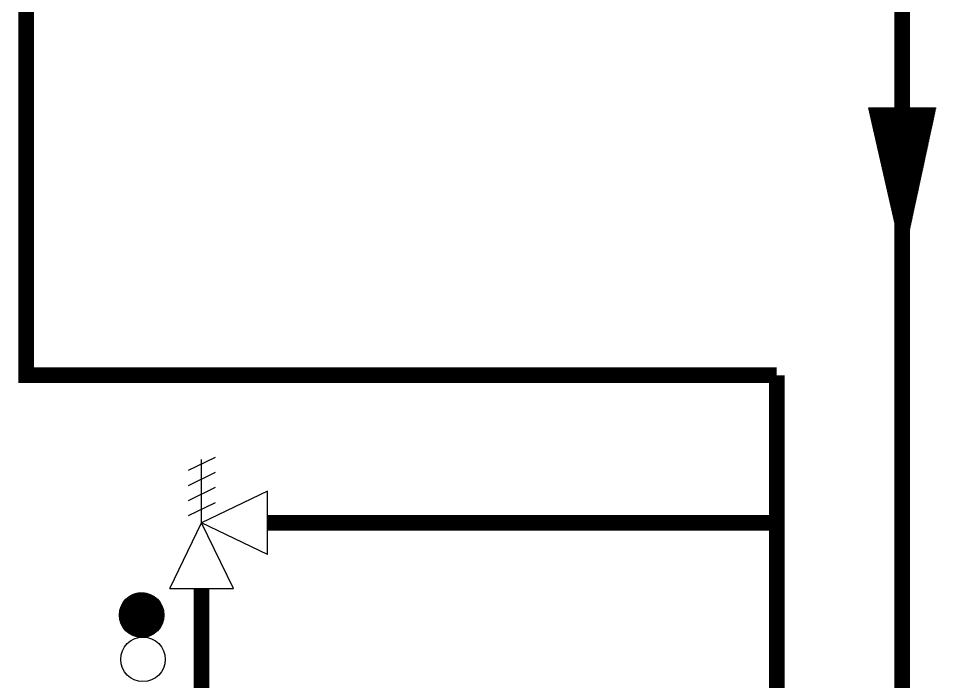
# Model space of a CAD drawing. Extents: x -22909.9 to -22897.8, y -4.7 to 4.1.
# Drawn here: x -22904.762 to -22903.883, y -0.772 to -0.137 of the extents above; entities that cross this region are included whole.
import ezdxf

# ---------------------------------------------------------------- set-up
doc = ezdxf.new("R2010")
doc.units = 0
doc.header["$MEASUREMENT"] = 0
doc.layers.get('0').update_dxf_attribs({"linetype": 'CONTINUOUS'})
doc.layers.add('CALOR', color=1, linetype='CONTINUOUS')
doc.layers.add('DESCARGA', color=5, linetype='CONTINUOUS')

# ---------------------------------------------------------------- blocks, each defined once
blk = doc.blocks.new('*X2')
at = {"color": 0}
for p, q in [((2.9947, 7.9718), (3.0023, 7.9795)), ((2.9951, 7.9732), (3.0021, 7.9802)), ((2.9956, 7.9745), (3.0019, 7.9808)), ((2.996, 7.9758), (3.0017, 7.9815)), ((2.9965, 7.9771), (3.0015, 7.9822)), ((2.9969, 7.9785), (3.0013, 7.9829)), ((2.9973, 7.9798), (3.0011, 7.9835)), ((2.9978, 7.9811), (3.0009, 7.9842)), ((2.9982, 7.9824), (3.0006, 7.9849)), ((2.9987, 7.9838), (3.0004, 7.9855)), ((2.9991, 7.9851), (3.0002, 7.9862)), ((2.9996, 7.9864), (3, 7.9869)), ((2.9867, 7.948), (3.0062, 7.9674)), ((2.9872, 7.9493), (3.006, 7.9681)), ((2.9876, 7.9506), (3.0057, 7.9688)), ((2.9881, 7.952), (3.0055, 7.9694)), ((2.9885, 7.9533), (3.0053, 7.9701)), ((2.989, 7.9546), (3.0051, 7.9708)), ((2.9894, 7.9559), (3.0049, 7.9714)), ((2.9898, 7.9573), (3.0047, 7.9721)), ((2.9903, 7.9586), (3.0045, 7.9728)), ((2.9907, 7.9599), (3.0043, 7.9735)), ((2.9912, 7.9612), (3.004, 7.9741)), ((2.9916, 7.9626), (3.0038, 7.9748)), ((2.992, 7.9639), (3.0036, 7.9755)), ((2.9925, 7.9652), (3.0034, 7.9761)), ((2.9929, 7.9665), (3.0032, 7.9768)), ((2.9934, 7.9679), (3.003, 7.9775)), ((2.9938, 7.9692), (3.0028, 7.9782)), ((2.9943, 7.9705), (3.0026, 7.9788)), ((2.9788, 7.9241), (3.01, 7.9553)), ((2.9792, 7.9255), (3.0098, 7.956)), ((2.9797, 7.9268), (3.0096, 7.9567)), ((2.9801, 7.9281), (3.0094, 7.9573)), ((2.9806, 7.9294), (3.0091, 7.958)), ((2.981, 7.9308), (3.0089, 7.9587)), ((2.9814, 7.9321), (3.0087, 7.9593)), ((2.9819, 7.9334), (3.0085, 7.96)), ((2.9823, 7.9347), (3.0083, 7.9607)), ((2.9828, 7.9361), (3.0081, 7.9614)), ((2.9832, 7.9374), (3.0079, 7.962)), ((2.9837, 7.9387), (3.0077, 7.9627)), ((2.9841, 7.94), (3.0074, 7.9634)), ((2.9845, 7.9414), (3.0072, 7.9641)), ((2.985, 7.9427), (3.007, 7.9647)), ((2.9854, 7.944), (3.0068, 7.9654)), ((2.9859, 7.9453), (3.0066, 7.9661)), ((2.9863, 7.9467), (3.0064, 7.9667)), ((2.9708, 7.9003), (3.0138, 7.9432)), ((2.9713, 7.9016), (3.0136, 7.9439)), ((2.9717, 7.9029), (3.0134, 7.9446)), ((2.9722, 7.9042), (3.0132, 7.9452)), ((2.9726, 7.9056), (3.013, 7.9459)), ((2.9731, 7.9069), (3.0128, 7.9466)), ((2.9735, 7.9082), (3.0125, 7.9473)), ((2.9739, 7.9095), (3.0123, 7.9479)), ((2.9744, 7.9109), (3.0121, 7.9486)), ((2.9748, 7.9122), (3.0119, 7.9493)), ((2.9753, 7.9135), (3.0117, 7.9499)), ((2.9757, 7.9148), (3.0115, 7.9506)), ((2.9761, 7.9162), (3.0113, 7.9513)), ((2.9766, 7.9175), (3.0111, 7.952)), ((2.977, 7.9188), (3.0108, 7.9526)), ((2.9775, 7.9201), (3.0106, 7.9533)), ((2.9779, 7.9215), (3.0104, 7.954)), ((2.9784, 7.9228), (3.0102, 7.9546)), ((2.9625, 7.8751), (3.0178, 7.9305)), ((2.9629, 7.8764), (3.0176, 7.9311)), ((2.9633, 7.8777), (3.0174, 7.9318)), ((2.9638, 7.8791), (3.0172, 7.9325)), ((2.9642, 7.8804), (3.017, 7.9332)), ((2.9647, 7.8817), (3.0168, 7.9338)), ((2.9651, 7.883), (3.0166, 7.9345)), ((2.9656, 7.8844), (3.0164, 7.9352)), ((2.966, 7.8857), (3.0162, 7.9358)), ((2.9664, 7.887), (3.0159, 7.9365)), ((2.9669, 7.8883), (3.0157, 7.9372)), ((2.9673, 7.8897), (3.0155, 7.9379)), ((2.9678, 7.891), (3.0153, 7.9385)), ((2.9682, 7.8923), (3.0151, 7.9392)), ((2.9686, 7.8936), (3.0149, 7.9399)), ((2.9691, 7.895), (3.0147, 7.9405)), ((2.9695, 7.8963), (3.0145, 7.9412)), ((2.97, 7.8976), (3.0142, 7.9419)), ((2.9704, 7.8989), (3.014, 7.9426)), ((2.9545, 7.8512), (3.0217, 7.9184)), ((2.955, 7.8526), (3.0215, 7.9191)), ((2.9554, 7.8539), (3.0212, 7.9197)), ((2.9558, 7.8552), (3.021, 7.9204)), ((2.9563, 7.8565), (3.0208, 7.9211)), ((2.9567, 7.8579), (3.0206, 7.9217)), ((2.9572, 7.8592), (3.0204, 7.9224)), ((2.9576, 7.8605), (3.0202, 7.9231)), ((2.958, 7.8618), (3.02, 7.9238)), ((2.9585, 7.8632), (3.0198, 7.9244)), ((2.9589, 7.8645), (3.0195, 7.9251)), ((2.9594, 7.8658), (3.0193, 7.9258)), ((2.9598, 7.8671), (3.0191, 7.9264)), ((2.9603, 7.8685), (3.0189, 7.9271)), ((2.9607, 7.8698), (3.0187, 7.9278)), ((2.9611, 7.8711), (3.0185, 7.9285)), ((2.9616, 7.8724), (3.0183, 7.9291)), ((2.962, 7.8738), (3.0181, 7.9298)), ((2.9466, 7.8274), (3.0255, 7.9063)), ((2.947, 7.8287), (3.0253, 7.907)), ((2.9474, 7.83), (3.0251, 7.9076)), ((2.9479, 7.8313), (3.0249, 7.9083)), ((2.9483, 7.8327), (3.0246, 7.909)), ((2.9488, 7.834), (3.0244, 7.9097)), ((2.9492, 7.8353), (3.0242, 7.9103)), ((2.9497, 7.8366), (3.024, 7.911)), ((2.9501, 7.838), (3.0238, 7.9117)), ((2.9505, 7.8393), (3.0236, 7.9123)), ((2.951, 7.8406), (3.0234, 7.913)), ((2.9514, 7.8419), (3.0232, 7.9137)), ((2.9519, 7.8433), (3.0229, 7.9144)), ((2.9523, 7.8446), (3.0227, 7.915)), ((2.9527, 7.8459), (3.0225, 7.9157)), ((2.9532, 7.8472), (3.0223, 7.9164)), ((2.9536, 7.8486), (3.0221, 7.917)), ((2.9541, 7.8499), (3.0219, 7.9177)), ((2.9386, 7.8035), (3.0293, 7.8942)), ((2.9391, 7.8048), (3.0291, 7.8949)), ((2.9395, 7.8062), (3.0289, 7.8956)), ((2.9399, 7.8075), (3.0287, 7.8962)), ((2.9404, 7.8088), (3.0285, 7.8969)), ((2.9408, 7.8101), (3.0283, 7.8976)), ((2.9413, 7.8115), (3.028, 7.8982)), ((2.9417, 7.8128), (3.0278, 7.8989)), ((2.9421, 7.8141), (3.0276, 7.8996)), ((2.9426, 7.8154), (3.0274, 7.9003)), ((2.943, 7.8168), (3.0272, 7.9009)), ((2.9435, 7.8181), (3.027, 7.9016)), ((2.9439, 7.8194), (3.0268, 7.9023)), ((2.9444, 7.8207), (3.0266, 7.9029)), ((2.9448, 7.8221), (3.0263, 7.9036)), ((2.9452, 7.8234), (3.0261, 7.9043)), ((2.9457, 7.8247), (3.0259, 7.905)), ((2.9461, 7.826), (3.0257, 7.9056)), ((2.9332, 7.7866), (3.0321, 7.8855)), ((2.9333, 7.7876), (3.0319, 7.8862)), ((2.9338, 7.7889), (3.0317, 7.8868)), ((2.9341, 7.7866), (3.0323, 7.8848)), ((2.9342, 7.7903), (3.0314, 7.8875)), ((2.9346, 7.7916), (3.0312, 7.8882)), ((2.935, 7.7866), (3.0325, 7.8841)), ((2.9351, 7.7929), (3.031, 7.8888)), ((2.9355, 7.7942), (3.0308, 7.8895)), ((2.9359, 7.7866), (3.0327, 7.8835)), ((2.936, 7.7956), (3.0306, 7.8902)), ((2.9364, 7.7969), (3.0304, 7.8909)), ((2.9368, 7.7982), (3.0302, 7.8915)), ((2.9368, 7.7866), (3.0329, 7.8828)), ((2.9373, 7.7995), (3.03, 7.8922)), ((2.9377, 7.8009), (3.0297, 7.8929)), ((2.9377, 7.7866), (3.0331, 7.8821)), ((2.9382, 7.8022), (3.0295, 7.8935)), ((2.9385, 7.7866), (3.0334, 7.8815)), ((2.9394, 7.7866), (3.0336, 7.8808)), ((2.9403, 7.7866), (3.0338, 7.8801)), ((2.9412, 7.7866), (3.034, 7.8794)), ((2.9421, 7.7866), (3.0342, 7.8788)), ((2.943, 7.7866), (3.0344, 7.8781)), ((2.9438, 7.7866), (3.0346, 7.8774)), ((2.9447, 7.7866), (3.0348, 7.8768)), ((2.9456, 7.7866), (3.0351, 7.8761)), ((2.9465, 7.7866), (3.0353, 7.8754)), ((2.9474, 7.7866), (3.0355, 7.8747)), ((2.9483, 7.7866), (3.0357, 7.8741)), ((2.9491, 7.7866), (3.0359, 7.8734)), ((2.95, 7.7866), (3.0361, 7.8727)), ((2.9509, 7.7866), (3.0363, 7.8721)), ((2.9518, 7.7866), (3.0365, 7.8714)), ((2.9527, 7.7866), (3.0367, 7.8707)), ((2.9536, 7.7866), (3.037, 7.87)), ((2.9544, 7.7866), (3.0372, 7.8694)), ((2.9553, 7.7866), (3.0374, 7.8687)), ((2.9562, 7.7866), (3.0376, 7.868)), ((2.9571, 7.7866), (3.0378, 7.8674)), ((2.958, 7.7866), (3.038, 7.8667)), ((2.9589, 7.7866), (3.0382, 7.866)), ((2.9598, 7.7866), (3.0384, 7.8653)), ((2.9606, 7.7866), (3.0387, 7.8647)), ((2.9615, 7.7866), (3.0389, 7.864)), ((2.9624, 7.7866), (3.0391, 7.8633)), ((2.9633, 7.7866), (3.0393, 7.8627)), ((2.9642, 7.7866), (3.0395, 7.862)), ((2.9651, 7.7866), (3.0397, 7.8613)), ((2.9659, 7.7866), (3.0399, 7.8606)), ((2.9668, 7.7866), (3.0401, 7.86)), ((2.9677, 7.7866), (3.0404, 7.8593)), ((2.9686, 7.7866), (3.0406, 7.8586)), ((2.9695, 7.7866), (3.0408, 7.8579)), ((2.9704, 7.7866), (3.041, 7.8573)), ((2.9712, 7.7866), (3.0412, 7.8566)), ((2.9721, 7.7866), (3.0414, 7.8559)), ((2.973, 7.7866), (3.0416, 7.8553)), ((2.9739, 7.7866), (3.0418, 7.8546)), ((2.9748, 7.7866), (3.0421, 7.8539)), ((2.9757, 7.7866), (3.0423, 7.8532)), ((2.9765, 7.7866), (3.0425, 7.8526)), ((2.9774, 7.7866), (3.0427, 7.8519)), ((2.9783, 7.7866), (3.0429, 7.8512)), ((2.9792, 7.7866), (3.0431, 7.8506)), ((2.9801, 7.7866), (3.0433, 7.8499)), ((2.981, 7.7866), (3.0435, 7.8492)), ((2.9818, 7.7866), (3.0438, 7.8485)), ((2.9827, 7.7866), (3.044, 7.8479)), ((2.9836, 7.7866), (3.0442, 7.8472)), ((2.9845, 7.7866), (3.0444, 7.8465)), ((2.9854, 7.7866), (3.0446, 7.8459)), ((2.9863, 7.7866), (3.0448, 7.8452)), ((2.9872, 7.7866), (3.045, 7.8445)), ((2.988, 7.7866), (3.0452, 7.8438)), ((2.9889, 7.7866), (3.0455, 7.8432)), ((2.9898, 7.7866), (3.0457, 7.8425)), ((2.9907, 7.7866), (3.0459, 7.8418)), ((2.9916, 7.7866), (3.0461, 7.8412)), ((2.9925, 7.7866), (3.0463, 7.8405)), ((2.9933, 7.7866), (3.0465, 7.8398)), ((2.9942, 7.7866), (3.0467, 7.8391)), ((2.9951, 7.7866), (3.0469, 7.8385)), ((2.996, 7.7866), (3.0472, 7.8378)), ((2.9969, 7.7866), (3.0474, 7.8371)), ((2.9978, 7.7866), (3.0476, 7.8365)), ((2.9986, 7.7866), (3.0478, 7.8358)), ((2.9995, 7.7866), (3.048, 7.8351)), ((3.0004, 7.7866), (3.0482, 7.8344)), ((3.0013, 7.7866), (3.0484, 7.8338)), ((3.0022, 7.7866), (3.0486, 7.8331)), ((3.0031, 7.7866), (3.0489, 7.8324)), ((3.0039, 7.7866), (3.0491, 7.8318)), ((3.0048, 7.7866), (3.0493, 7.8311)), ((3.0057, 7.7866), (3.0495, 7.8304)), ((3.0066, 7.7866), (3.0497, 7.8297)), ((3.0075, 7.7866), (3.0499, 7.8291)), ((3.0084, 7.7866), (3.0501, 7.8284)), ((3.0092, 7.7866), (3.0503, 7.8277)), ((3.0101, 7.7866), (3.0506, 7.8271)), ((3.011, 7.7866), (3.0508, 7.8264)), ((3.0119, 7.7866), (3.051, 7.8257)), ((3.0128, 7.7866), (3.0512, 7.825)), ((3.0137, 7.7866), (3.0514, 7.8244)), ((3.0146, 7.7866), (3.0516, 7.8237)), ((3.0154, 7.7866), (3.0518, 7.823)), ((3.0163, 7.7866), (3.052, 7.8224)), ((3.0172, 7.7866), (3.0523, 7.8217)), ((3.0181, 7.7866), (3.0525, 7.821)), ((3.019, 7.7866), (3.0527, 7.8203)), ((3.0199, 7.7866), (3.0529, 7.8197)), ((3.0207, 7.7866), (3.0531, 7.819)), ((3.0216, 7.7866), (3.0533, 7.8183)), ((3.0225, 7.7866), (3.0535, 7.8177)), ((3.0234, 7.7866), (3.0537, 7.817)), ((3.0243, 7.7866), (3.054, 7.8163)), ((3.0252, 7.7866), (3.0542, 7.8156)), ((3.026, 7.7866), (3.0544, 7.815)), ((3.0269, 7.7866), (3.0546, 7.8143)), ((3.0278, 7.7866), (3.0548, 7.8136)), ((3.0287, 7.7866), (3.055, 7.813)), ((3.0296, 7.7866), (3.0552, 7.8123)), ((3.0305, 7.7866), (3.0554, 7.8116)), ((3.0313, 7.7866), (3.0556, 7.8109)), ((3.0322, 7.7866), (3.0559, 7.8103)), ((3.0331, 7.7866), (3.0561, 7.8096)), ((3.034, 7.7866), (3.0563, 7.8089)), ((3.0349, 7.7866), (3.0565, 7.8083)), ((3.0358, 7.7866), (3.0567, 7.8076)), ((3.0366, 7.7866), (3.0569, 7.8069)), ((3.0375, 7.7866), (3.0571, 7.8062)), ((3.0384, 7.7866), (3.0573, 7.8056)), ((3.0393, 7.7866), (3.0576, 7.8049)), ((3.0402, 7.7866), (3.0578, 7.8042)), ((3.0411, 7.7866), (3.058, 7.8036)), ((3.042, 7.7866), (3.0582, 7.8029)), ((3.0428, 7.7866), (3.0584, 7.8022)), ((3.0437, 7.7866), (3.0586, 7.8015)), ((3.0446, 7.7866), (3.0588, 7.8009)), ((3.0455, 7.7866), (3.059, 7.8002)), ((3.0464, 7.7866), (3.0593, 7.7995)), ((3.0473, 7.7866), (3.0595, 7.7989)), ((3.0481, 7.7866), (3.0597, 7.7982)), ((3.049, 7.7866), (3.0599, 7.7975)), ((3.0499, 7.7866), (3.0601, 7.7968)), ((3.0508, 7.7866), (3.0603, 7.7962)), ((3.0517, 7.7866), (3.0605, 7.7955)), ((3.0526, 7.7866), (3.0607, 7.7948)), ((3.0534, 7.7866), (3.061, 7.7942)), ((3.0543, 7.7866), (3.0612, 7.7935)), ((3.0552, 7.7866), (3.0614, 7.7928)), ((3.0561, 7.7866), (3.0616, 7.7921)), ((3.057, 7.7866), (3.0618, 7.7915)), ((3.0579, 7.7866), (3.062, 7.7908)), ((3.0587, 7.7866), (3.0622, 7.7901)), ((3.0596, 7.7866), (3.0624, 7.7895)), ((3.0605, 7.7866), (3.0627, 7.7888)), ((3.0614, 7.7866), (3.0629, 7.7881)), ((3.0623, 7.7866), (3.0631, 7.7874)), ((3.0632, 7.7866), (3.0633, 7.7868))]:
    blk.add_line(p, q, dxfattribs=at)
blk = doc.blocks.new('FLECHA')
for p, q in [((0.00787, 0.09747), (-0.04028, -0.04704)), ((0.00787, 0.09747), (0.05357, -0.04704)), ((-0.04028, -0.04704), (0.05357, -0.04704))]:
    blk.add_line(p, q)
at = {"xscale": 0.7200000000000001, "yscale": 0.7200000000000001, "zscale": 0.7200000000000001}
blk.add_blockref('*X2', (-2.15204, -5.65342), dxfattribs=at)
blk = doc.blocks.new('*X14')
at = {"color": 0}
for p, q in [((7.10002, 4.41372), (7.12179, 4.4355)), ((7.10002, 4.4139), (7.12162, 4.4355)), ((7.10002, 4.41407), (7.12145, 4.4355)), ((7.10002, 4.41425), (7.12127, 4.4355)), ((7.10002, 4.41443), (7.12109, 4.4355)), ((7.10002, 4.41461), (7.12091, 4.4355)), ((7.10003, 4.41338), (7.12214, 4.43549)), ((7.10003, 4.41355), (7.12197, 4.43549)), ((7.10003, 4.41479), (7.12073, 4.43549)), ((7.10003, 4.41497), (7.12055, 4.43549)), ((7.10004, 4.41321), (7.12231, 4.43548)), ((7.10004, 4.41516), (7.12036, 4.43548)), ((7.10005, 4.41304), (7.12248, 4.43547)), ((7.10005, 4.41534), (7.12018, 4.43547)), ((7.10006, 4.41288), (7.12264, 4.43546)), ((7.10006, 4.41553), (7.11999, 4.43546)), ((7.10007, 4.41271), (7.12281, 4.43545)), ((7.10008, 4.41254), (7.12298, 4.43544)), ((7.10008, 4.41572), (7.1198, 4.43544)), ((7.10009, 4.41238), (7.12314, 4.43543)), ((7.10009, 4.41591), (7.11961, 4.43543)), ((7.10011, 4.41222), (7.1233, 4.43541)), ((7.10011, 4.41611), (7.11941, 4.43541)), ((7.10012, 4.41206), (7.12346, 4.4354)), ((7.10013, 4.4163), (7.11922, 4.43539)), ((7.10014, 4.4119), (7.12362, 4.43538)), ((7.10015, 4.4165), (7.11902, 4.43537)), ((7.10016, 4.41174), (7.12378, 4.43536)), ((7.10017, 4.4167), (7.11882, 4.43535)), ((7.10018, 4.41158), (7.12394, 4.43534)), ((7.1002, 4.41142), (7.1241, 4.43532)), ((7.1002, 4.4169), (7.11862, 4.43532)), ((7.10022, 4.41127), (7.12425, 4.4353)), ((7.10022, 4.41711), (7.11841, 4.4353)), ((7.10024, 4.41111), (7.12441, 4.43528)), ((7.10025, 4.41731), (7.11821, 4.43527)), ((7.10026, 4.41096), (7.12456, 4.43526)), ((7.10028, 4.41752), (7.118, 4.43523)), ((7.10028, 4.4108), (7.12472, 4.43523)), ((7.10031, 4.41065), (7.12487, 4.43521)), ((7.10032, 4.41773), (7.11779, 4.4352)), ((7.10034, 4.4105), (7.12502, 4.43518)), ((7.10036, 4.41035), (7.12517, 4.43516)), ((7.10036, 4.41795), (7.11757, 4.43516)), ((7.10039, 4.4102), (7.12532, 4.43513)), ((7.1004, 4.41816), (7.11736, 4.43512)), ((7.10042, 4.41005), (7.12547, 4.4351)), ((7.10044, 4.41838), (7.11714, 4.43508)), ((7.10045, 4.40991), (7.12561, 4.43507)), ((7.10048, 4.40976), (7.12576, 4.43504)), ((7.10049, 4.41861), (7.11691, 4.43503)), ((7.10051, 4.40961), (7.12591, 4.43501)), ((7.10054, 4.40947), (7.12605, 4.43498)), ((7.10054, 4.41883), (7.11669, 4.43498)), ((7.10057, 4.40933), (7.12619, 4.43495)), ((7.10059, 4.41906), (7.11646, 4.43493)), ((7.10061, 4.40918), (7.12634, 4.43491)), ((7.10064, 4.40904), (7.12648, 4.43488)), ((7.10065, 4.4193), (7.11622, 4.43487)), ((7.10068, 4.4089), (7.12662, 4.43484)), ((7.10071, 4.40876), (7.12676, 4.43481)), ((7.10071, 4.41953), (7.11599, 4.43481)), ((7.10075, 4.40862), (7.1269, 4.43477)), ((7.10077, 4.41977), (7.11575, 4.43475)), ((7.10079, 4.40848), (7.12704, 4.43473)), ((7.10083, 4.40834), (7.12718, 4.43469)), ((7.10084, 4.42002), (7.1155, 4.43468)), ((7.10087, 4.40821), (7.12731, 4.43465)), ((7.10091, 4.40807), (7.12745, 4.43461)), ((7.10091, 4.42027), (7.11525, 4.43461)), ((7.10095, 4.40793), (7.12759, 4.43457)), ((7.10099, 4.4078), (7.12772, 4.43453)), ((7.10099, 4.42052), (7.115, 4.43453)), ((7.10103, 4.40766), (7.12786, 4.43449)), ((7.10107, 4.42078), (7.11474, 4.43445)), ((7.10108, 4.40753), (7.12799, 4.43444)), ((7.10112, 4.4074), (7.12812, 4.4344)), ((7.10116, 4.42105), (7.11447, 4.43436)), ((7.10116, 4.40726), (7.12825, 4.43435)), ((7.10121, 4.40713), (7.12839, 4.43431)), ((7.10126, 4.407), (7.12852, 4.43426)), ((7.10126, 4.42132), (7.1142, 4.43426)), ((7.1013, 4.40687), (7.12865, 4.43422)), ((7.10135, 4.40674), (7.12878, 4.43417)), ((7.10136, 4.4216), (7.11392, 4.43416)), ((7.1014, 4.40661), (7.1289, 4.43412)), ((7.10145, 4.40649), (7.12903, 4.43407)), ((7.10146, 4.42188), (7.11364, 4.43406)), ((7.1015, 4.40636), (7.12916, 4.43402)), ((7.10155, 4.40623), (7.12929, 4.43397)), ((7.10158, 4.42218), (7.11334, 4.43394)), ((7.1016, 4.40611), (7.12941, 4.43392)), ((7.10165, 4.40598), (7.12954, 4.43387)), ((7.1017, 4.40586), (7.12966, 4.43382)), ((7.10171, 4.42248), (7.11304, 4.43381)), ((7.10175, 4.40573), (7.12979, 4.43376)), ((7.10181, 4.40561), (7.12991, 4.43371)), ((7.10184, 4.42279), (7.11273, 4.43368)), ((7.10186, 4.40549), (7.13003, 4.43366)), ((7.10192, 4.40537), (7.13015, 4.4336)), ((7.10197, 4.40524), (7.13028, 4.43355)), ((7.10199, 4.42311), (7.11241, 4.43353)), ((7.10203, 4.40512), (7.1304, 4.43349)), ((7.10209, 4.405), (7.13052, 4.43343)), ((7.10214, 4.40488), (7.13064, 4.43338)), ((7.10214, 4.42345), (7.11207, 4.43338)), ((7.1022, 4.40476), (7.13075, 4.43332)), ((7.10226, 4.40465), (7.13087, 4.43326)), ((7.10232, 4.40453), (7.13099, 4.4332)), ((7.10232, 4.4238), (7.11172, 4.4332)), ((7.10238, 4.40441), (7.13111, 4.43314)), ((7.10244, 4.4043), (7.13122, 4.43308)), ((7.1025, 4.40418), (7.13134, 4.43302)), ((7.10251, 4.42416), (7.11136, 4.43301)), ((7.10256, 4.40406), (7.13146, 4.43296)), ((7.10262, 4.40395), (7.13157, 4.4329)), ((7.10269, 4.40384), (7.13168, 4.43283)), ((7.10272, 4.42455), (7.11097, 4.4328)), ((7.10275, 4.40372), (7.1318, 4.43277)), ((7.10281, 4.40361), (7.13191, 4.43271)), ((7.10288, 4.4035), (7.13202, 4.43264)), ((7.10294, 4.40338), (7.13214, 4.43258)), ((7.10295, 4.42496), (7.11056, 4.43256)), ((7.10301, 4.40327), (7.13225, 4.43251)), ((7.10307, 4.40316), (7.13236, 4.43245)), ((7.10314, 4.40305), (7.13247, 4.43238)), ((7.10321, 4.40294), (7.13258, 4.43231)), ((7.10322, 4.42541), (7.11011, 4.4323)), ((7.10328, 4.40283), (7.13269, 4.43224)), ((7.10334, 4.40273), (7.13279, 4.43218)), ((7.10341, 4.40262), (7.1329, 4.43211)), ((7.10348, 4.40251), (7.13301, 4.43204)), ((7.10354, 4.4259), (7.10962, 4.43198)), ((7.10355, 4.4024), (7.13312, 4.43197)), ((7.10362, 4.4023), (7.13322, 4.4319)), ((7.10369, 4.40219), (7.13333, 4.43183)), ((7.10377, 4.40209), (7.13343, 4.43175)), ((7.10384, 4.40198), (7.13354, 4.43168)), ((7.10391, 4.40188), (7.13364, 4.43161)), ((7.10392, 4.42646), (7.10906, 4.4316)), ((7.10398, 4.40178), (7.13374, 4.43154)), ((7.10406, 4.40167), (7.13385, 4.43146)), ((7.10413, 4.40157), (7.13395, 4.43139)), ((7.10421, 4.40147), (7.13405, 4.43131)), ((7.10428, 4.40137), (7.13415, 4.43124)), ((7.10436, 4.40127), (7.13425, 4.43116)), ((7.1044, 4.42712), (7.1084, 4.43112)), ((7.10443, 4.40117), (7.13435, 4.43108)), ((7.10451, 4.40107), (7.13445, 4.43101)), ((7.10459, 4.40097), (7.13455, 4.43093)), ((7.10467, 4.40087), (7.13465, 4.43085)), ((7.10475, 4.40077), (7.13475, 4.43077)), ((7.10483, 4.40067), (7.13485, 4.43069)), ((7.10491, 4.40058), (7.13494, 4.43061)), ((7.10499, 4.40048), (7.13504, 4.43053)), ((7.10507, 4.40038), (7.13514, 4.43045)), ((7.10515, 4.40029), (7.13523, 4.43037)), ((7.10516, 4.42805), (7.10747, 4.43036)), ((7.10523, 4.40019), (7.13533, 4.43029)), ((7.10531, 4.4001), (7.13542, 4.43021)), ((7.10539, 4.4), (7.13552, 4.43013)), ((7.10548, 4.39991), (7.13561, 4.43004)), ((7.10556, 4.39982), (7.1357, 4.42996)), ((7.10565, 4.39973), (7.13579, 4.42987)), ((7.10573, 4.39963), (7.13589, 4.42979)), ((7.10582, 4.39954), (7.13598, 4.4297)), ((7.1059, 4.39945), (7.13607, 4.42962)), ((7.10599, 4.39936), (7.13616, 4.42953)), ((7.10608, 4.39927), (7.13625, 4.42944)), ((7.10616, 4.39918), (7.13634, 4.42936)), ((7.10625, 4.39909), (7.13643, 4.42927)), ((7.10634, 4.399), (7.13652, 4.42918)), ((7.10643, 4.39892), (7.1366, 4.42909)), ((7.10652, 4.39883), (7.13669, 4.429)), ((7.10661, 4.39874), (7.13678, 4.42891)), ((7.1067, 4.39866), (7.13686, 4.42882)), ((7.10679, 4.39857), (7.13695, 4.42873)), ((7.10688, 4.39849), (7.13703, 4.42864)), ((7.10697, 4.3984), (7.13712, 4.42855)), ((7.10707, 4.39832), (7.1372, 4.42845)), ((7.10716, 4.39823), (7.13729, 4.42836)), ((7.10725, 4.39815), (7.13737, 4.42827)), ((7.10735, 4.39807), (7.13745, 4.42817)), ((7.10744, 4.39799), (7.13753, 4.42808)), ((7.10754, 4.3979), (7.13761, 4.42798)), ((7.10763, 4.39782), (7.1377, 4.42789)), ((7.10773, 4.39774), (7.13778, 4.42779)), ((7.10783, 4.39766), (7.13786, 4.42769)), ((7.10792, 4.39758), (7.13794, 4.4276)), ((7.10802, 4.39751), (7.13801, 4.4275)), ((7.10812, 4.39743), (7.13809, 4.4274)), ((7.10822, 4.39735), (7.13817, 4.4273)), ((7.10832, 4.39727), (7.13825, 4.4272)), ((7.10842, 4.3972), (7.13832, 4.4271)), ((7.10852, 4.39712), (7.1384, 4.427)), ((7.10862, 4.39704), (7.13848, 4.4269)), ((7.10872, 4.39697), (7.13855, 4.4268)), ((7.10882, 4.39689), (7.13863, 4.42669)), ((7.10893, 4.39682), (7.1387, 4.42659)), ((7.10903, 4.39675), (7.13877, 4.42649)), ((7.10913, 4.39667), (7.13885, 4.42639)), ((7.10924, 4.3966), (7.13892, 4.42628)), ((7.10934, 4.39653), (7.13899, 4.42618)), ((7.10945, 4.39646), (7.13906, 4.42607)), ((7.10956, 4.39639), (7.13913, 4.42596)), ((7.10966, 4.39632), (7.1392, 4.42586)), ((7.10977, 4.39625), (7.13927, 4.42575)), ((7.10988, 4.39618), (7.13934, 4.42564)), ((7.10998, 4.39611), (7.13941, 4.42554)), ((7.11009, 4.39604), (7.13948, 4.42543)), ((7.1102, 4.39597), (7.13955, 4.42532)), ((7.11031, 4.39591), (7.13961, 4.42521)), ((7.11042, 4.39584), (7.13968, 4.4251)), ((7.11053, 4.39577), (7.13975, 4.42499)), ((7.11065, 4.39571), (7.13981, 4.42487)), ((7.11076, 4.39564), (7.13988, 4.42476)), ((7.11087, 4.39558), (7.13994, 4.42465)), ((7.11098, 4.39552), (7.14, 4.42454)), ((7.1111, 4.39545), (7.14007, 4.42442)), ((7.11121, 4.39539), (7.14013, 4.42431)), ((7.11133, 4.39533), (7.14019, 4.42419)), ((7.11144, 4.39527), (7.14025, 4.42408)), ((7.11156, 4.39521), (7.14031, 4.42396)), ((7.11168, 4.39515), (7.14037, 4.42384)), ((7.11179, 4.39509), (7.14043, 4.42373)), ((7.11191, 4.39503), (7.14049, 4.42361)), ((7.11203, 4.39497), (7.14055, 4.42349)), ((7.11215, 4.39491), (7.14061, 4.42337)), ((7.11227, 4.39486), (7.14066, 4.42325)), ((7.11239, 4.3948), (7.14072, 4.42313)), ((7.11251, 4.39475), (7.14077, 4.42301)), ((7.11263, 4.39469), (7.14083, 4.42289)), ((7.11276, 4.39464), (7.14088, 4.42276)), ((7.11288, 4.39458), (7.14094, 4.42264)), ((7.113, 4.39453), (7.14099, 4.42252)), ((7.11313, 4.39448), (7.14104, 4.42239)), ((7.11325, 4.39443), (7.14109, 4.42227)), ((7.11338, 4.39437), (7.14115, 4.42214)), ((7.1135, 4.39432), (7.1412, 4.42202)), ((7.11363, 4.39427), (7.14125, 4.42189)), ((7.11376, 4.39422), (7.14129, 4.42176)), ((7.11389, 4.39418), (7.14134, 4.42163)), ((7.11402, 4.39413), (7.14139, 4.4215)), ((7.11414, 4.39408), (7.14144, 4.42138)), ((7.11428, 4.39404), (7.14148, 4.42124)), ((7.11441, 4.39399), (7.14153, 4.42111)), ((7.11454, 4.39394), (7.14157, 4.42098)), ((7.11467, 4.3939), (7.14162, 4.42085)), ((7.1148, 4.39386), (7.14166, 4.42072)), ((7.11494, 4.39381), (7.14171, 4.42058)), ((7.11507, 4.39377), (7.14175, 4.42045)), ((7.11521, 4.39373), (7.14179, 4.42031)), ((7.11534, 4.39369), (7.14183, 4.42018)), ((7.11548, 4.39365), (7.14187, 4.42004)), ((7.11562, 4.39361), (7.14191, 4.4199)), ((7.11576, 4.39357), (7.14195, 4.41976)), ((7.1159, 4.39354), (7.14198, 4.41962)), ((7.11604, 4.3935), (7.14202, 4.41948)), ((7.11618, 4.39346), (7.14206, 4.41934)), ((7.11632, 4.39343), (7.14209, 4.4192)), ((7.11646, 4.39339), (7.14213, 4.41906)), ((7.11661, 4.39336), (7.14216, 4.41891)), ((7.11675, 4.39333), (7.14219, 4.41877)), ((7.1169, 4.3933), (7.14222, 4.41862)), ((7.11704, 4.39327), (7.14225, 4.41848)), ((7.11719, 4.39324), (7.14228, 4.41833)), ((7.11734, 4.39321), (7.14231, 4.41818)), ((7.11749, 4.39318), (7.14234, 4.41803)), ((7.11764, 4.39315), (7.14237, 4.41788)), ((7.11779, 4.39313), (7.14239, 4.41773)), ((7.11794, 4.3931), (7.14242, 4.41758)), ((7.11809, 4.39308), (7.14244, 4.41743)), ((7.11824, 4.39305), (7.14247, 4.41728)), ((7.1184, 4.39303), (7.14249, 4.41712)), ((7.11855, 4.39301), (7.14251, 4.41697)), ((7.11871, 4.39299), (7.14253, 4.41681)), ((7.11887, 4.39297), (7.14255, 4.41665)), ((7.11903, 4.39295), (7.14257, 4.41649)), ((7.11919, 4.39294), (7.14258, 4.41633)), ((7.11935, 4.39292), (7.1426, 4.41617)), ((7.11951, 4.39291), (7.14261, 4.41601)), ((7.11967, 4.39289), (7.14263, 4.41585)), ((7.11984, 4.39288), (7.14264, 4.41568)), ((7.12, 4.39287), (7.14265, 4.41552)), ((7.12017, 4.39286), (7.14266, 4.41535)), ((7.12034, 4.39285), (7.14267, 4.41518)), ((7.12051, 4.39284), (7.14268, 4.41501)), ((7.12068, 4.39284), (7.14268, 4.41484)), ((7.12085, 4.39283), (7.14269, 4.41467)), ((7.12102, 4.39283), (7.14269, 4.4145)), ((7.1212, 4.39283), (7.14269, 4.41432)), ((7.12137, 4.39283), (7.14269, 4.41415)), ((7.12155, 4.39283), (7.14269, 4.41397)), ((7.12173, 4.39283), (7.14269, 4.41379)), ((7.12191, 4.39283), (7.14269, 4.41361)), ((7.12209, 4.39284), (7.14268, 4.41343)), ((7.12228, 4.39285), (7.14267, 4.41324)), ((7.12246, 4.39285), (7.14266, 4.41306)), ((7.12265, 4.39287), (7.14265, 4.41287)), ((7.12284, 4.39288), (7.14264, 4.41268)), ((7.12303, 4.39289), (7.14263, 4.41249)), ((7.12322, 4.39291), (7.14261, 4.4123)), ((7.12342, 4.39293), (7.14259, 4.4121)), ((7.12362, 4.39295), (7.14257, 4.4119)), ((7.12381, 4.39297), (7.14255, 4.41171)), ((7.12402, 4.39299), (7.14253, 4.4115)), ((7.12422, 4.39302), (7.1425, 4.4113)), ((7.12442, 4.39305), (7.14247, 4.4111)), ((7.12463, 4.39308), (7.14244, 4.41089)), ((7.12484, 4.39311), (7.14241, 4.41068)), ((7.12506, 4.39315), (7.14237, 4.41046)), ((7.12527, 4.39319), (7.14233, 4.41025)), ((7.12549, 4.39323), (7.14229, 4.41003)), ((7.12571, 4.39328), (7.14224, 4.40981)), ((7.12594, 4.39332), (7.1422, 4.40958)), ((7.12617, 4.39338), (7.14214, 4.40935)), ((7.1264, 4.39343), (7.14209, 4.40912)), ((7.12663, 4.39349), (7.14203, 4.40889)), ((7.12687, 4.39355), (7.14197, 4.40865)), ((7.12712, 4.39362), (7.1419, 4.4084)), ((7.12736, 4.39369), (7.14183, 4.40816)), ((7.12762, 4.39377), (7.14175, 4.4079)), ((7.12787, 4.39385), (7.14167, 4.40765)), ((7.12814, 4.39393), (7.14159, 4.40738)), ((7.12841, 4.39402), (7.1415, 4.40711)), ((7.12868, 4.39412), (7.1414, 4.40684)), ((7.12896, 4.39423), (7.14129, 4.40656)), ((7.12925, 4.39434), (7.14118, 4.40627)), ((7.12955, 4.39446), (7.14106, 4.40597)), ((7.12986, 4.39459), (7.14093, 4.40566)), ((7.13018, 4.39473), (7.14078, 4.40534)), ((7.13051, 4.39489), (7.14063, 4.40501)), ((7.13085, 4.39506), (7.14046, 4.40467)), ((7.13121, 4.39524), (7.14028, 4.40431)), ((7.13159, 4.39544), (7.14008, 4.40393)), ((7.13199, 4.39567), (7.13985, 4.40353)), ((7.13242, 4.39592), (7.1396, 4.4031)), ((7.1329, 4.39622), (7.1393, 4.40262)), ((7.13342, 4.39656), (7.13895, 4.4021)), ((7.13404, 4.397), (7.13852, 4.40148)), ((7.13482, 4.39761), (7.13791, 4.4007))]:
    blk.add_line(p, q, dxfattribs=at)

msp = doc.modelspace()

# ---------------------------------------------------------------- linework, layer by layer
at = {"layer": 'CALOR'}
for p, q in [((-22904.57369, -0.55744), (-22904.59969, -0.56999)), ((-22904.58669, -0.62005), (-22904.58669, -0.55924)), ((-22904.57369, -0.57188), (-22904.59969, -0.58443)), ((-22904.57369, -0.58631), (-22904.59969, -0.59887)), ((-22904.52371, -0.58965), (-22904.58669, -0.62005)), ((-22904.52371, -0.65046), (-22904.52371, -0.58965)), ((-22904.57369, -0.60075), (-22904.59969, -0.6133)), ((-22904.6171, -0.68303), (-22904.58669, -0.62005)), ((-22904.55629, -0.68303), (-22904.58669, -0.62005)), ((-22904.52371, -0.65046), (-22904.58669, -0.62005)), ((-22904.6171, -0.68303), (-22904.55629, -0.68303))]:
    msp.add_line(p, q, dxfattribs=at)
at = {"layer": 'CALOR', "const_width": 0.015}
for points in [[(-22904.75481, 1.20668), (-22904.75481, -0.47872), (-22904.03564, -0.47872)], [(-22904.38752, -1.54518), (-22904.03564, -1.54518), (-22904.03564, -0.47872)], [(-22904.52371, -0.62005), (-22904.03564, -0.62005)], [(-22904.58669, -0.81553), (-22904.58669, -0.68303)]]:
    msp.add_lwpolyline(points, dxfattribs=at)
at = {"layer": 'CALOR'}
for centre in [(-22904.64416, -0.70832), (-22904.64291, -0.75076)]:
    msp.add_circle(centre, 0.02134, dxfattribs=at)
at = {"layer": 'DESCARGA', "const_width": 0.015}
msp.add_lwpolyline([(-22904.03731, 0.52648), (-22903.91535, 0.52648), (-22903.91535, -2.06419)], dxfattribs=at)

# ---------------------------------------------------------------- block references
at = {"layer": 'CALOR'}
msp.add_blockref('*X14', (-22911.76551, -5.12249), dxfattribs=at)
at = {"layer": 'DESCARGA', "xscale": 0.68150828351065, "yscale": -0.99749545071865, "zscale": 0.68150828351065}
msp.add_blockref('FLECHA', (-22903.91988, -0.2696), dxfattribs=at)

doc.saveas('drawing.dxf')
